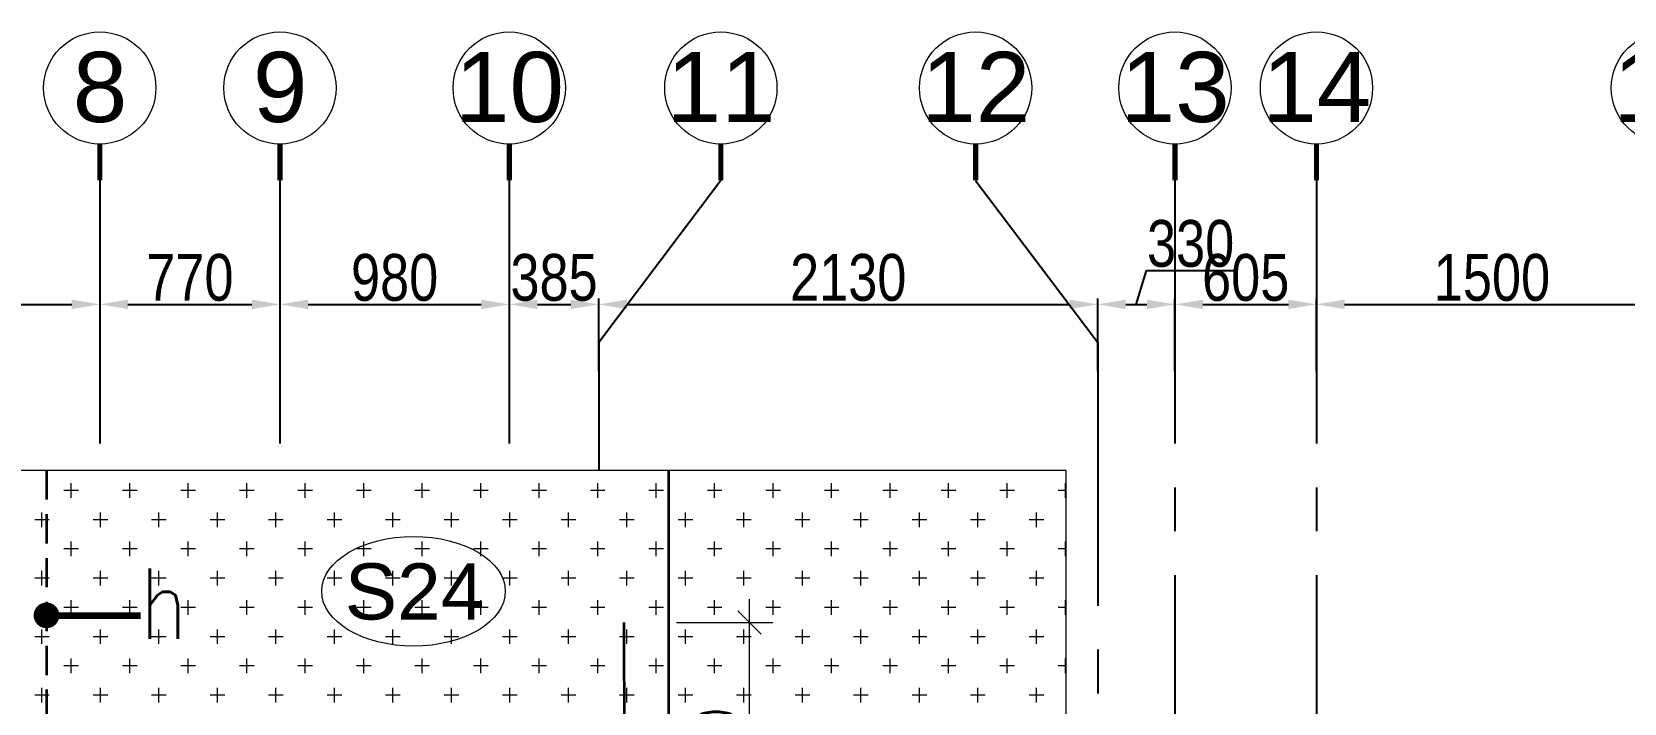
# Model space of a CAD drawing. Header units: millimetres. Extents: x 1255966 to 1543449, y 318653 to 465396.
# Drawn here: x 1271941 to 1278747, y 367532 to 370403 of the extents above; entities that cross this region are included whole.
import ezdxf
from ezdxf.enums import TextEntityAlignment as Align

# ---------------------------------------------------------------- set-up
doc = ezdxf.new("R2010")
doc.units = ezdxf.units.MM
doc.header["$LTSCALE"] = 500
doc.header["$MEASUREMENT"] = 0
doc.header["$PDMODE"] = 34
for name, pattern in [('CONTINOUS', [0]), ('DASHED2', [0.375, 0.25, -0.125]), ('PHANTOM2', [1.25, 0.625, -0.125, 0.125, -0.125, 0.125, -0.125]), ('Site$0$CENTER2', [1.125, 0.75, -0.125, 0.125, -0.125])]:
    doc.linetypes.add(name, pattern=pattern)
doc.layers.get('Defpoints').update_dxf_attribs({"lineweight": 0})
for name, color, linetype, lineweight in [('ARROW', 1, 'Continuous', 0), ('CALL', 1, 'Continuous', 18), ('GRID NO.', 7, 'Continuous', 20), ('HATCH', 1, 'Continuous', 5), ('ST-DIM', 1, 'PHANTOM2', 15), ('STC REINF.BOTTOM', 7, 'Continuous', 35), ('TEXT 01', 3, 'Continuous', 15)]:
    doc.layers.add(name, color=color, linetype=linetype, lineweight=lineweight)
for name, color, linetype in [('GRID', 7, 'Continuous'), ('GRID DIM', 7, 'Continuous'), ('S-COLUMN-HATCH', 253, 'Continuous'), ('S-FRAMING PLAN', 4, 'Continuous'), ('S-T', 3, 'Continuous')]:
    doc.layers.add(name, color=color, linetype=linetype)
doc.styles.add('ABHI', font='arial.ttf')
doc.styles.add('D50', font='arial.ttf', dxfattribs={"width": 0.8})
doc.styles.add('ROMANCE', font='romans.shx')
doc.styles.add('S-T', font='romans.shx')
doc.dimstyles.new('GRID DIM', dxfattribs={"dimtxt": 250, "dimasz": 100, "dimexe": 75, "dimexo": 0, "dimgap": 50, "dimtad": 1, "dimdec": 0, "dimzin": 0, "dimdsep": 46, "dimtxsty": 'ROMANCE', "dimblk": 'ARCHTICK', "dimcen": 0, "dimdle": 0.5, "dimclrd": 8, "dimclre": 8, "dimclrt": 3, "dimadec": 0, "dimazin": 0, "dimtfac": 1, "dimtdec": 0, "dimtmove": 0, "dimatfit": 3, "dimldrblk": 'DOT', "dimfxl": 200, "dimtolj": 1, "dimtzin": 0, "dimlwd": -1, "dimlwe": -1, "dimarcsym": 2})
doc.dimstyles.new('INNER DIM', dxfattribs={"dimtxt": 200, "dimasz": 120, "dimexe": 25, "dimexo": 25, "dimgap": 12, "dimtad": 1, "dimdec": 0, "dimrnd": 5, "dimzin": 0, "dimdsep": 46, "dimtxsty": 'D50', "dimcen": 0.09, "dimdle": 25, "dimclrt": 6, "dimadec": 0, "dimazin": 0, "dimtfac": 1, "dimtdec": 0, "dimtofl": 0, "dimtmove": 1, "dimatfit": 3, "dimfxl": 75, "dimtolj": 1, "dimtzin": 0, "dimarcsym": 0})

# ---------------------------------------------------------------- blocks, each defined once
blk = doc.blocks.new('GRID MARK')
at = {"layer": 'GRID NO.', "const_width": 50}
blk.add_lwpolyline([(0, -541), (0, -891)], dxfattribs=at)
at = {"layer": 'GRID NO.'}
blk.add_circle((0, 0), 541, dxfattribs=at)
at = {"layer": 'GRID NO.', "style": 'D50', "width": 0.8}
blk.add_attdef('Y1', text='', height=500, dxfattribs=at).set_placement((-33, -267), align=Align.CENTER)
blk = doc.blocks.new('*D369')
at = {"layer": 'Defpoints', "color": 0, "linetype": 'Continuous', "transparency": 16777216}
for p in [(1270631.6, 369554.7), (1272231.6, 369478.6), (1272231.6, 369237.4)]:
    blk.add_point(p, dxfattribs=at)
at = {"layer": 'GRID DIM', "color": 0, "linetype": 'Continuous', "lineweight": -2, "transparency": 16777216}
for p, q in [((1270631.6, 369529.7), (1270631.6, 369212.4)), ((1272231.6, 369453.6), (1272231.6, 369212.4))]:
    blk.add_line(p, q, dxfattribs=at)
at = {"layer": 'GRID DIM', "linetype": 'Continuous', "lineweight": -2, "transparency": 16777216}
blk.add_line((1270751.6, 369237.4), (1272111.6, 369237.4), dxfattribs=at)
at = {"layer": 'GRID DIM', "linetype": 'Continuous', "transparency": 16777216}
for points in [[(1270751.6, 369257.4), (1270751.6, 369217.4), (1270631.6, 369237.4)], [(1272111.6, 369257.4), (1272111.6, 369217.4), (1272231.6, 369237.4)]]:
    blk.add_solid(points, dxfattribs=at)
at = {"layer": 'GRID DIM', "linetype": 'Continuous', "transparency": 16777216, "insert": (1271431.6, 369351.5), "char_height": 200, "attachment_point": 5, "style": 'D50'}
blk.add_mtext('\\A1;1600', dxfattribs=at)
blk = doc.blocks.new('*D370')
at = {"layer": 'Defpoints', "color": 0, "linetype": 'Continuous', "transparency": 16777216}
for p in [(1272231.6, 369478.6), (1273001.6, 369478.6), (1273001.6, 369237.4)]:
    blk.add_point(p, dxfattribs=at)
at = {"layer": 'GRID DIM', "color": 0, "linetype": 'Continuous', "lineweight": -2, "transparency": 16777216}
for p, q in [((1272231.6, 369453.6), (1272231.6, 369212.4)), ((1273001.6, 369453.6), (1273001.6, 369212.4))]:
    blk.add_line(p, q, dxfattribs=at)
at = {"layer": 'GRID DIM', "linetype": 'Continuous', "lineweight": -2, "transparency": 16777216}
blk.add_line((1272351.6, 369237.4), (1272881.6, 369237.4), dxfattribs=at)
at = {"layer": 'GRID DIM', "linetype": 'Continuous', "transparency": 16777216}
for points in [[(1272351.6, 369257.4), (1272351.6, 369217.4), (1272231.6, 369237.4)], [(1272881.6, 369257.4), (1272881.6, 369217.4), (1273001.6, 369237.4)]]:
    blk.add_solid(points, dxfattribs=at)
at = {"layer": 'GRID DIM', "linetype": 'Continuous', "transparency": 16777216, "insert": (1272616.6, 369351.5), "char_height": 200, "attachment_point": 5, "style": 'D50'}
blk.add_mtext('\\A1;770', dxfattribs=at)
blk = doc.blocks.new('*D371')
at = {"layer": 'Defpoints', "color": 0, "linetype": 'Continuous', "transparency": 16777216}
for p in [(1273981.6, 369560.8), (1273001.6, 369478.6), (1273981.6, 369237.4)]:
    blk.add_point(p, dxfattribs=at)
at = {"layer": 'GRID DIM', "color": 0, "linetype": 'Continuous', "lineweight": -2, "transparency": 16777216}
for p, q in [((1273981.6, 369535.8), (1273981.6, 369212.4)), ((1273001.6, 369453.6), (1273001.6, 369212.4))]:
    blk.add_line(p, q, dxfattribs=at)
at = {"layer": 'GRID DIM', "linetype": 'Continuous', "lineweight": -2, "transparency": 16777216}
blk.add_line((1273121.6, 369237.4), (1273861.6, 369237.4), dxfattribs=at)
at = {"layer": 'GRID DIM', "linetype": 'Continuous', "transparency": 16777216}
for points in [[(1273121.6, 369257.4), (1273121.6, 369217.4), (1273001.6, 369237.4)], [(1273861.6, 369257.4), (1273861.6, 369217.4), (1273981.6, 369237.4)]]:
    blk.add_solid(points, dxfattribs=at)
at = {"layer": 'GRID DIM', "linetype": 'Continuous', "transparency": 16777216, "insert": (1273491.6, 369351.5), "char_height": 200, "attachment_point": 5, "style": 'D50'}
blk.add_mtext('\\A1;980', dxfattribs=at)
blk = doc.blocks.new('*D372')
at = {"layer": 'Defpoints', "color": 0, "linetype": 'Continuous', "transparency": 16777216}
for p in [(1273981.6, 369560.8), (1274364.1, 369237.4), (1274364.1, 368926.4)]:
    blk.add_point(p, dxfattribs=at)
at = {"layer": 'GRID DIM', "color": 0, "linetype": 'Continuous', "lineweight": -2, "transparency": 16777216}
for p, q in [((1273981.6, 369535.8), (1273981.6, 369212.4)), ((1274364.1, 368951.4), (1274364.1, 369262.4))]:
    blk.add_line(p, q, dxfattribs=at)
at = {"layer": 'GRID DIM', "linetype": 'Continuous', "lineweight": -2, "transparency": 16777216}
blk.add_line((1274101.6, 369237.4), (1274244.1, 369237.4), dxfattribs=at)
at = {"layer": 'GRID DIM', "linetype": 'Continuous', "transparency": 16777216}
for points in [[(1274101.6, 369257.4), (1274101.6, 369217.4), (1273981.6, 369237.4)], [(1274244.1, 369257.4), (1274244.1, 369217.4), (1274364.1, 369237.4)]]:
    blk.add_solid(points, dxfattribs=at)
at = {"layer": 'GRID DIM', "linetype": 'Continuous', "transparency": 16777216, "insert": (1274172.9, 369351.6), "char_height": 200, "attachment_point": 5, "style": 'D50'}
blk.add_mtext('\\A1;385', dxfattribs=at)
blk = doc.blocks.new('*D373')
at = {"layer": 'Defpoints', "color": 0, "linetype": 'Continuous', "transparency": 16777216}
for p in [(1276496.6, 369237.4), (1274364.1, 368926.4), (1276496.6, 368926.4)]:
    blk.add_point(p, dxfattribs=at)
at = {"layer": 'GRID DIM', "color": 0, "linetype": 'Continuous', "lineweight": -2, "transparency": 16777216}
for p, q in [((1274364.1, 368951.4), (1274364.1, 369262.4)), ((1276496.6, 368951.4), (1276496.6, 369262.4))]:
    blk.add_line(p, q, dxfattribs=at)
at = {"layer": 'GRID DIM', "linetype": 'Continuous', "lineweight": -2, "transparency": 16777216}
blk.add_line((1274484.1, 369237.4), (1276376.6, 369237.4), dxfattribs=at)
at = {"layer": 'GRID DIM', "linetype": 'Continuous', "transparency": 16777216}
for points in [[(1274484.1, 369257.4), (1274484.1, 369217.4), (1274364.1, 369237.4)], [(1276376.6, 369257.4), (1276376.6, 369217.4), (1276496.6, 369237.4)]]:
    blk.add_solid(points, dxfattribs=at)
at = {"layer": 'GRID DIM', "linetype": 'Continuous', "transparency": 16777216, "insert": (1275430.4, 369351.6), "char_height": 200, "attachment_point": 5, "style": 'D50'}
blk.add_mtext('\\A1;2130', dxfattribs=at)
blk = doc.blocks.new('*D374')
at = {"layer": 'Defpoints', "color": 0, "linetype": 'Continuous', "transparency": 16777216}
for p in [(1276826.6, 369237.4), (1276496.6, 368926.4), (1276826.6, 368926.4)]:
    blk.add_point(p, dxfattribs=at)
at = {"layer": 'GRID DIM', "linetype": 'Continuous', "lineweight": -2, "transparency": 16777216}
for p, q in [((1276661.6, 369237.4), (1276705.1, 369382.6)), ((1276705.1, 369382.6), (1277082, 369382.6)), ((1276616.6, 369237.4), (1276706.6, 369237.4))]:
    blk.add_line(p, q, dxfattribs=at)
at = {"layer": 'GRID DIM', "color": 0, "linetype": 'Continuous', "lineweight": -2, "transparency": 16777216}
for p, q in [((1276496.6, 368951.4), (1276496.6, 369262.4)), ((1276826.6, 368951.4), (1276826.6, 369262.4))]:
    blk.add_line(p, q, dxfattribs=at)
at = {"layer": 'GRID DIM', "linetype": 'Continuous', "transparency": 16777216}
for points in [[(1276616.6, 369257.4), (1276616.6, 369217.4), (1276496.6, 369237.4)], [(1276706.6, 369257.4), (1276706.6, 369217.4), (1276826.6, 369237.4)]]:
    blk.add_solid(points, dxfattribs=at)
at = {"layer": 'GRID DIM', "linetype": 'Continuous', "transparency": 16777216, "insert": (1276893.6, 369496.7), "char_height": 200, "attachment_point": 5, "style": 'D50'}
blk.add_mtext('\\A1;330', dxfattribs=at)
blk = doc.blocks.new('*D375')
at = {"layer": 'Defpoints', "color": 0, "linetype": 'Continuous', "transparency": 16777216}
for p in [(1277431.6, 369237.4), (1276826.6, 368926.4), (1277431.6, 368926.4)]:
    blk.add_point(p, dxfattribs=at)
at = {"layer": 'GRID DIM', "color": 0, "linetype": 'Continuous', "lineweight": -2, "transparency": 16777216}
for p, q in [((1276826.6, 368951.4), (1276826.6, 369262.4)), ((1277431.6, 368951.4), (1277431.6, 369262.4))]:
    blk.add_line(p, q, dxfattribs=at)
at = {"layer": 'GRID DIM', "linetype": 'Continuous', "lineweight": -2, "transparency": 16777216}
blk.add_line((1276946.6, 369237.4), (1277311.6, 369237.4), dxfattribs=at)
at = {"layer": 'GRID DIM', "linetype": 'Continuous', "transparency": 16777216}
for points in [[(1276946.6, 369257.4), (1276946.6, 369217.4), (1276826.6, 369237.4)], [(1277311.6, 369257.4), (1277311.6, 369217.4), (1277431.6, 369237.4)]]:
    blk.add_solid(points, dxfattribs=at)
at = {"layer": 'GRID DIM', "linetype": 'Continuous', "transparency": 16777216, "insert": (1277129.1, 369351.5), "char_height": 200, "attachment_point": 5, "style": 'D50'}
blk.add_mtext('\\A1;605', dxfattribs=at)
blk = doc.blocks.new('*D376')
at = {"layer": 'Defpoints', "color": 0, "linetype": 'Continuous', "transparency": 16777216}
for p in [(1278931.6, 369237.4), (1278931.6, 368999.4), (1277431.6, 368926.4)]:
    blk.add_point(p, dxfattribs=at)
at = {"layer": 'GRID DIM', "color": 0, "linetype": 'Continuous', "lineweight": -2, "transparency": 16777216}
for p, q in [((1277431.6, 368951.4), (1277431.6, 369262.4)), ((1278931.6, 369024.4), (1278931.6, 369262.4))]:
    blk.add_line(p, q, dxfattribs=at)
at = {"layer": 'GRID DIM', "linetype": 'Continuous', "lineweight": -2, "transparency": 16777216}
blk.add_line((1277551.6, 369237.4), (1278811.6, 369237.4), dxfattribs=at)
at = {"layer": 'GRID DIM', "linetype": 'Continuous', "transparency": 16777216}
for points in [[(1277551.6, 369257.4), (1277551.6, 369217.4), (1277431.6, 369237.4)], [(1278811.6, 369257.4), (1278811.6, 369217.4), (1278931.6, 369237.4)]]:
    blk.add_solid(points, dxfattribs=at)
at = {"layer": 'GRID DIM', "linetype": 'Continuous', "transparency": 16777216, "insert": (1278181.6, 369351.5), "char_height": 200, "attachment_point": 5, "style": 'D50'}
blk.add_mtext('\\A1;1500', dxfattribs=at)
blk = doc.blocks.new('_Oblique')
at = {"color": 0, "linetype": 'ByBlock', "lineweight": -2}
blk.add_line((-0.5, -0.5), (0.5, 0.5), dxfattribs=at)
blk = doc.blocks.new('*D573')
at = {"layer": 'Defpoints', "color": 0, "linetype": 'ByBlock', "transparency": 16777216}
for p in [(1274646, 367877.3), (1275007.8, 367877.3), (1274662.6, 366527.7)]:
    blk.add_point(p, dxfattribs=at)
at = {"layer": 'ST-DIM', "color": 1, "linetype": 'CONTINOUS', "transparency": 16777216}
for p, q in [((1275007.8, 366427.7), (1275007.8, 367977.3)), ((1274696, 367877.3), (1275107.8, 367877.3)), ((1274712.6, 366527.7), (1275107.8, 366527.7))]:
    blk.add_line(p, q, dxfattribs=at)
at = {"layer": 'ST-DIM', "color": 1, "linetype": 'ByBlock', "transparency": 16777216, "xscale": 100, "yscale": 100, "zscale": 100}
for p, rotation in [((1275007.8, 367877.3), 90), ((1275007.8, 366527.7), 270)]:
    blk.add_blockref('_Oblique', p, dxfattribs=dict(at, rotation=rotation))
at = {"layer": 'ST-DIM', "color": 3, "linetype": 'ByBlock', "transparency": 16777216, "insert": (1274865.3, 367202.5), "char_height": 185, "attachment_point": 5, "rotation": 90, "style": 'ROMANCE'}
blk.add_mtext('\\A1;1350', dxfattribs=at)
blk = doc.blocks.new('_Dot')
at = {"color": 0, "linetype": 'ByBlock', "lineweight": -2}
blk.add_line((-0.5, 0), (-1, 0), dxfattribs=at)
at = {"color": 0, "linetype": 'ByBlock', "const_width": 0.5}
blk.add_lwpolyline([(-0.25, 0, 1), (0.25, 0, 1)], format="xyb", close=True, dxfattribs=at)
blk = doc.blocks.new('_ArchTick')
at = {"color": 0, "linetype": 'ByBlock', "const_width": 0.15}
blk.add_lwpolyline([(-0.5, -0.5), (0.5, 0.5)], dxfattribs=at)
blk = doc.blocks.new('A$Ca8bcdc7a')
at = {"layer": 'HATCH', "ltscale": 10}
h = blk.add_hatch(dxfattribs=at)
h.set_pattern_fill('CROSS', color=1, scale=500, angle=90)
h.set_pattern_definition([(90, (-1381890.62, -304839.69), (-125, 125), [62.5, -187.5]), (180, (-1381859.37, -304808.44), (-125, -125), [62.5, -187.5])])
h.paths.add_polyline_path([(1750, 11000), (-4550, 11000), (-4550, 9000), (-4510, 9000), (-1485, 9000), (-1185, 9000), (1465, 9000), (1750, 9000)])
at = {"layer": 'S-FRAMING PLAN', "color": 3, "linetype": 'ByBlock', "lineweight": 20, "ltscale": 10}
blk.add_lwpolyline([(1750, 9000), (1750, 11000), (-4550, 11000), (-4550, 9000)], dxfattribs=at)

msp = doc.modelspace()

# ---------------------------------------------------------------- linework, layer by layer
at = {"layer": 'CALL', "color": 200, "linetype": 'Continuous', "ltscale": 10}
msp.add_ellipse((1273572.5, 368010.7, -1.8), major_axis=(392.2, 0), ratio=0.597584, dxfattribs=at)
at = {"layer": 'GRID', "color": 16, "linetype": 'Site$0$CENTER2', "ltscale": 3}
for points in [[(1272231.6, 369767.3), (1272231.6, 368527.7)], [(1273001.6, 369767.3), (1273001.6, 368527.7)], [(1273981.6, 369767.3), (1273981.6, 368527.7)], [(1274885.8, 369767.3), (1274364.1, 369073.9), (1274364.1, 368527.7)], [(1275974.9, 369767.3), (1276496.6, 369073.9), (1276496.6, 366527.7)], [(1276826.6, 369767.3), (1276826.6, 367027.7)], [(1277431.6, 369767.3), (1277431.6, 367027.7)]]:
    msp.add_lwpolyline(points, dxfattribs=at)
at = {"layer": 'STC REINF.BOTTOM', "color": 4, "linetype": 'DASHED2'}
msp.add_line((1272003.8, 368527.7), (1272003.8, 366366.1), dxfattribs=at)
at = {"layer": 'STC REINF.BOTTOM', "color": 4, "linetype": 'Continuous'}
for p, q in [((1274662.6, 368527.7), (1274662.6, 363827.7)), ((1274471, 367877.3, -0.6), (1274487.6, 364327.7, 0))]:
    msp.add_line(p, q, dxfattribs=at)

# ---------------------------------------------------------------- block references
at = {"layer": 'GRID NO.'}
ref = msp.add_blockref('GRID MARK', (1272231.6, 370162.6), dxfattribs=dict(at, xscale=0.4435200000032785, yscale=0.4435200000032785, zscale=0.4435200000032785))
ref.add_attrib('Y1', '8', dxfattribs={"height": 300, "style": 'D50'}).set_placement((1272232.6, 370017), align=Align.CENTER)
ref = msp.add_blockref('GRID MARK', (1273001.6, 370162.6), dxfattribs=dict(at, xscale=0.4435200000032785, yscale=0.4435200000032785, zscale=0.4435200000032785))
ref.add_attrib('Y1', '9', dxfattribs={"height": 300, "style": 'D50'}).set_placement((1273002.6, 370017), align=Align.CENTER)
ref = msp.add_blockref('GRID MARK', (1273981.6, 370162.6), dxfattribs=dict(at, xscale=0.4435200000032785, yscale=0.4435200000032785, zscale=0.4435200000032785))
ref.add_attrib('Y1', '10', dxfattribs={"height": 300, "style": 'D50'}).set_placement((1273982.6, 370017), align=Align.CENTER)
ref = msp.add_blockref('GRID MARK', (1274885.8, 370162.6), dxfattribs=dict(at, xscale=0.4435200000032785, yscale=0.4435200000032785, zscale=0.4435200000032785))
ref.add_attrib('Y1', '11', dxfattribs={"height": 300, "style": 'D50'}).set_placement((1274886.8, 370017), align=Align.CENTER)
ref = msp.add_blockref('GRID MARK', (1275974.9, 370162.6), dxfattribs=dict(at, xscale=0.4435200000032785, yscale=0.4435200000032785, zscale=0.4435200000032785))
ref.add_attrib('Y1', '12', dxfattribs={"height": 300, "style": 'D50'}).set_placement((1275975.9, 370017), align=Align.CENTER)
ref = msp.add_blockref('GRID MARK', (1276826.6, 370162.6), dxfattribs=dict(at, xscale=0.4435200000032785, yscale=0.4435200000032785, zscale=0.4435200000032785))
ref.add_attrib('Y1', '13', dxfattribs={"height": 300, "style": 'D50'}).set_placement((1276827.6, 370017), align=Align.CENTER)
ref = msp.add_blockref('GRID MARK', (1277431.6, 370162.6), dxfattribs=dict(at, xscale=0.4435200000032785, yscale=0.4435200000032785, zscale=0.4435200000032785))
ref.add_attrib('Y1', '14', dxfattribs={"height": 300, "style": 'D50'}).set_placement((1277432.6, 370017), align=Align.CENTER)
ref = msp.add_blockref('GRID MARK', (1278931.6, 370162.6), dxfattribs=dict(at, xscale=0.4435200000032785, yscale=0.4435200000032785, zscale=0.4435200000032785))
ref.add_attrib('Y1', '15', dxfattribs={"height": 300, "style": 'D50'}).set_placement((1278932.6, 370017), align=Align.CENTER)
at = {"layer": 'S-COLUMN-HATCH', "color": 4, "ltscale": 10}
msp.add_blockref('A$Ca8bcdc7a', (1274611.6, 357527.7), dxfattribs=at)

# ---------------------------------------------------------------- texts
at = {"layer": 'S-T', "color": 2, "linetype": 'Continuous', "ltscale": 10, "style": 'S-T', "width": 0.85}
msp.add_text('h', height=300, dxfattribs=at).set_placement((1272401.8, 367808, 42.6))
at = {"layer": 'TEXT 01', "color": 2, "linetype": 'Continuous', "style": 'ABHI'}
msp.add_text('S24', height=240, dxfattribs=at).set_placement((1273278.7, 367890.1, -1.8))

# ---------------------------------------------------------------- dimensions: what is measured, and where the dimension line sits
at = {"layer": 'GRID DIM', "color": 0, "linetype": 'Continuous'}
for base, p1, p2, picture, middle in [((1276826.6, 369237.4), (1276496.6, 368926.4), (1276826.6, 368926.4), '*D374', (1276717.1, 369496.7)), ((1272231.6, 369237.4), (1270631.6, 369554.7), (1272231.6, 369478.6), '*D369', (1271431.6, 369351.5)), ((1273981.6, 369237.4), (1273001.6, 369478.6), (1273981.6, 369560.8), '*D371', (1273491.6, 369351.5)), ((1274364.100067, 369237.375936), (1273981.600065, 369560.808661), (1274364.100067, 368926.44094), '*D372', (1274172.850066, 369351.558747)), ((1273001.6, 369237.4), (1272231.6, 369478.6), (1273001.6, 369478.6), '*D370', (1272616.6, 369351.5)), ((1276496.6000667, 369237.3759362), (1274364.1000667, 368926.4409403), (1276496.6000667, 368926.4409403), '*D373', (1275430.3500667, 369351.5587466)), ((1277431.6, 369237.4), (1276826.6, 368926.4), (1277431.6, 368926.4), '*D375', (1277129.1, 369351.5)), ((1278931.6, 369237.4), (1277431.6, 368926.4), (1278931.6, 368999.4), '*D376', (1278181.6, 369351.5))]:
    dim = msp.add_linear_dim(base=base, p1=p1, p2=p2, dimstyle='INNER DIM', override={"dimclrd": 256, "dimclrt": 256}, dxfattribs=at)
    dim.commit()
    dim.dimension.update_dxf_attribs({"geometry": picture, "text_midpoint": middle})
at = {"layer": 'ST-DIM', "linetype": 'ByBlock'}
dim = msp.add_linear_dim(base=(1275007.8, 367877.3), p1=(1274662.6, 366527.7), p2=(1274646, 367877.3), angle=90, dimstyle='GRID DIM', override={"dimtxt": 185, "dimexe": 100, "dimexo": 50, "dimblk1": 'Oblique', "dimblk2": 'Oblique', "dimsah": 1, "dimdle": 100, "dimclrd": 1, "dimclre": 1}, dxfattribs=at)
dim.commit()
dim.dimension.update_dxf_attribs({"geometry": '*D573', "text_midpoint": (1274865.3, 367202.5)})

# ---------------------------------------------------------------- leaders
at = {"layer": 'ARROW', "linetype": 'ByBlock'}
msp.add_leader([(1272003.8, 367907.8), (1272405.3, 367907.8)], dimstyle='GRID DIM', override={"dimasz": 110, "dimtad": 0, "dimclrd": 1, "dimlwd": 65534}, dxfattribs=at)

doc.saveas('drawing.dxf')
